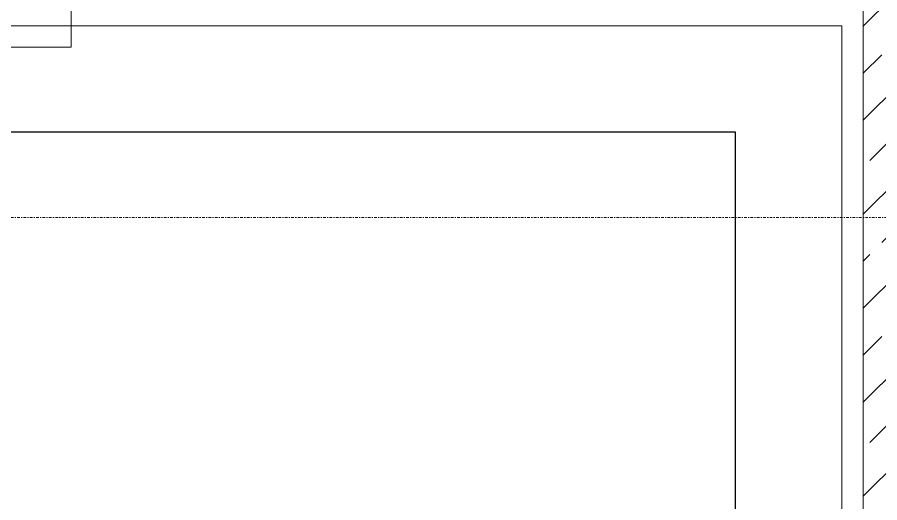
# Model space of a CAD drawing. Extents: x -1439 to 23780, y -1362 to 4476.
# Drawn here: x 21737.9 to 21819.1, y 2758.2 to 2803.8 of the extents above; entities that cross this region are included whole.
import ezdxf

# ---------------------------------------------------------------- set-up
doc = ezdxf.new("R2010")
doc.units = 0
doc.header["$MEASUREMENT"] = 0
doc.linetypes.add('Audi$0$DASHDOT2', pattern=[0.5, 0.25, -0.125, 0, -0.125])
doc.layers.get('0').update_dxf_attribs({"color": 9, "lineweight": 9})
for name, color, linetype, lineweight in [('Audi$0$01', 8, 'Continuous', 9), ('Audi$0$06D', 8, 'Continuous', 9), ('Audi$0$09W', 8, 'Continuous', 9), ('Audi$0$14', 8, 'Continuous', 9), ('Audi$0$24', 8, 'Audi$0$DASHDOT2', 9), ('Audi$0$35', 8, 'Continuous', 9), ('E-KABLO', 7, 'Continuous', 30)]:
    doc.layers.add(name, color=color, linetype=linetype, lineweight=lineweight)

# ---------------------------------------------------------------- blocks, each defined once
blk = doc.blocks.new('Audi$0$p-kolon_80x80')
at = {"layer": 'Audi$0$09W'}
h = blk.add_hatch(dxfattribs=at)
h.set_pattern_fill('ANSI33', color=256, scale=25, style=0)
h.set_pattern_definition([(45, (-1222.5, -385), (-4.419417, 4.419417), []), (45, (-1218.0806, -385), (-4.419417, 4.419417), [3.125, -1.5625])])
h.paths.add_polyline_path([(-40, -40), (40, -40), (40, 40), (-40, 40)])
blk.add_lwpolyline([(-40, -40), (40, -40), (40, 40), (-40, 40)], close=True)
blk = doc.blocks.new('Audi$0$P-AKS_AUDI')
at = {"layer": 'Audi$0$24'}
blk.add_lwpolyline([(-3840, 0), (360, 0)], dxfattribs=at)
blk = doc.blocks.new('Audi$0$fsdfsfsfsfd')
at = {"layer": 'Audi$0$06D', "elevation": 0}
blk.add_lwpolyline([(52591.75, -74474.977), (52589.75, -74474.977), (52589.75, -74595.977), (52591.75, -74595.977)], dxfattribs=at)
blk = doc.blocks.new('Audi$0$ÇATI KATI PLANI')
at = {"layer": 'Audi$0$14'}
blk.add_lwpolyline([(21743, 2819.3), (21743, 2803), (21745, 2803), (21815.5, 2803), (21815.5, 2743), (21865.5, 2743), (21865.5, 2553), (21889.5, 2553), (21889.5, 2743), (21899.5, 2743), (21899.5, 2803), (22005.5, 2803), (22005.5, 2783), (22024.5, 2783), (22024.5, 2803), (22135.5, 2803), (22135.5, 2783), (22565.5, 2783)], dxfattribs=at)
at = {"rotation": 90}
blk.add_blockref('Audi$0$fsdfsfsfsfd', (-52852.977, -49788.75), dxfattribs=at)
at = {"layer": 'Audi$0$01'}
blk.add_blockref('Audi$0$p-kolon_80x80', (21857.5, 2785), dxfattribs=at)
at = {"layer": 'Audi$0$24'}
blk.add_blockref('Audi$0$P-AKS_AUDI', (22557.5, 2785), dxfattribs=at)

msp = doc.modelspace()

# ---------------------------------------------------------------- linework, layer by layer
at = {"layer": 'Audi$0$35'}
msp.add_lwpolyline([(19799.5, 2371), (21815.5, 2371), (21815.5, 2447), (21889.5, 2447), (21889.5, 2553), (21865.5, 2553), (21865.5, 2743), (21815.5, 2743), (21815.5, 2803), (20189.5, 2802.999)], dxfattribs=at)
at = {"layer": 'E-KABLO', "color": 6, "ltscale": 40}
msp.add_line((21805.5, 2793), (20171.5, 2793), dxfattribs=at)
at = {"layer": 'E-KABLO', "color": 6}
msp.add_line((21805.5, 2728.425), (21805.5, 2793), dxfattribs=at)

# ---------------------------------------------------------------- block references
msp.add_blockref('Audi$0$ÇATI KATI PLANI', (0, 0))

doc.saveas('drawing.dxf')
